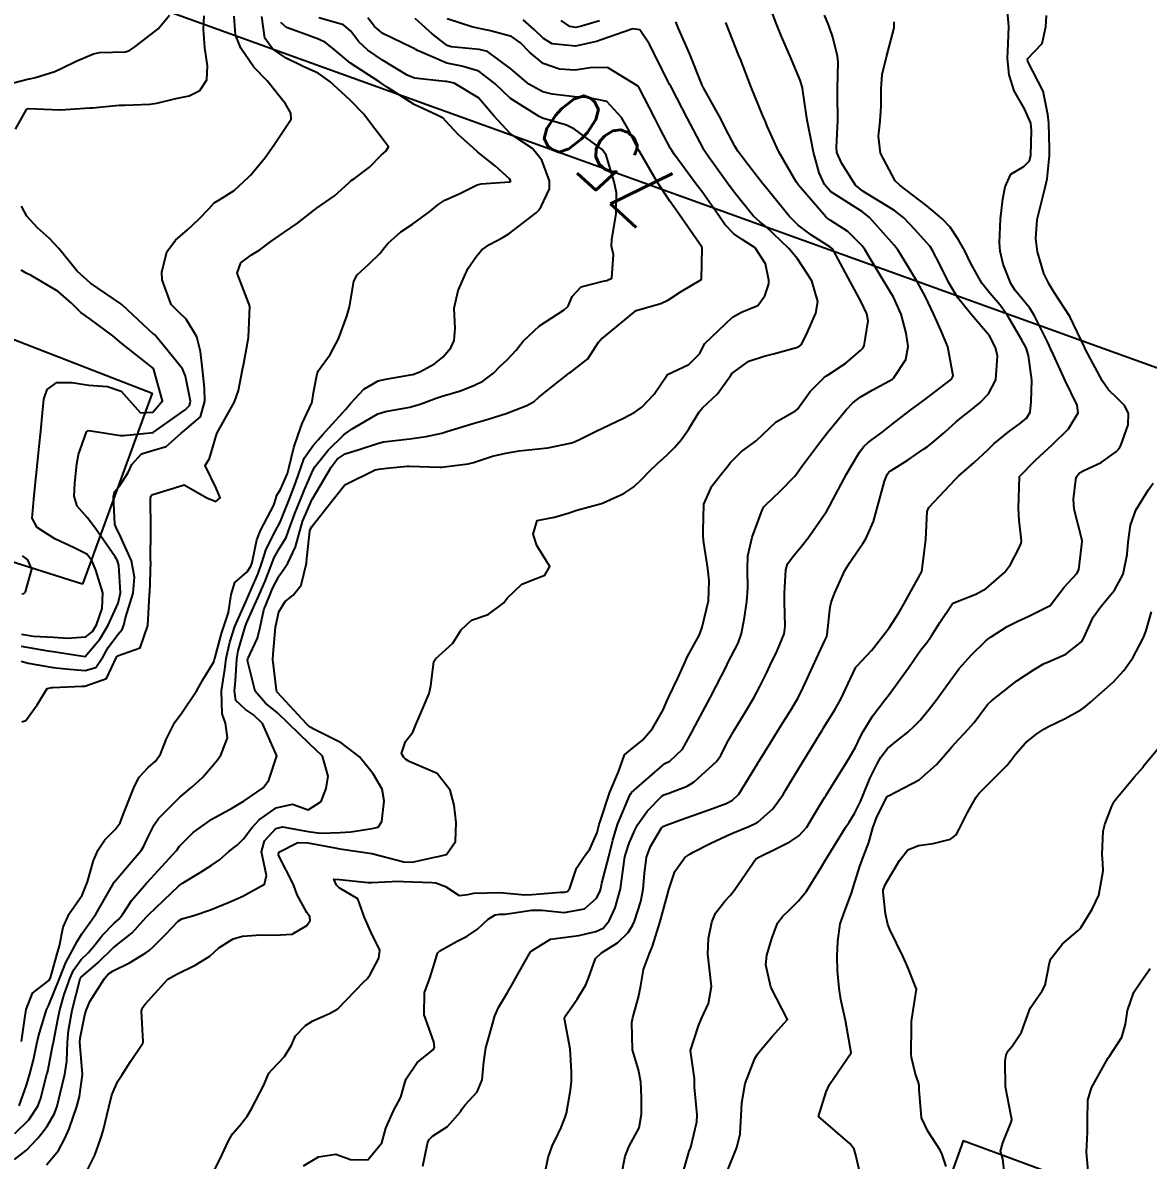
# Model space of a CAD drawing. Header units: metres. Extents: x 318500 to 325275, y 7408834 to 7428799.
# Drawn here: x 323902.9 to 323973, y 7420097.4 to 7420168.2 of the extents above; entities that cross this region are included whole.
import ezdxf
from ezdxf.enums import TextEntityAlignment as Align

# ---------------------------------------------------------------- set-up
doc = ezdxf.new("R2010")
doc.units = ezdxf.units.M
doc.header["$MEASUREMENT"] = 0
for name, color, linetype in [('Cemitério', 206, 'Continuous'), ('Cotas', 45, 'Continuous'), ('Curvas de Nivel 1m', 11, 'Continuous'), ('Curvas de Nivel 5m', 15, 'Continuous'), ('Edificações', 30, 'Continuous'), ('Vias Primárias', 230, 'Continuous')]:
    doc.layers.add(name, color=color, linetype=linetype)
doc.styles.add('Style-STANDARD', font='STANDARD.shx')

msp = doc.modelspace()

# ---------------------------------------------------------------- linework, layer by layer
at = {"layer": 'Cemitério'}
msp.add_lwpolyline([(323974.526, 7420146.416), (323992.042, 7420200.075), (323901.075, 7420230.882), (323879.8, 7420180.568), (323974.526, 7420146.416)], dxfattribs=at)
at = {"layer": 'Curvas de Nivel 1m', "flags": 128}
for points, elevation in [([(323943.892, 7420096.267), (323944.407, 7420097.999), (323944.474, 7420098.195), (323944.495, 7420098.259), (323944.868, 7420099.821), (323944.897, 7420100.255), (323944.738, 7420101.994), (323944.73, 7420102.266), (323944.735, 7420102.528), (323944.49, 7420104.27), (323944.974, 7420105.802), (323945.172, 7420106.26), (323945.597, 7420107.192), (323945.784, 7420108.251), (323945.671, 7420109.364), (323945.553, 7420110.255), (323945.609, 7420111.23), (323945.8, 7420112.252), (323946.042, 7420112.815), (323946.62, 7420113.557), (323946.945, 7420113.916), (323947.198, 7420114.231), (323948.388, 7420115.955), (323948.578, 7420116.211), (323948.621, 7420116.24), (323948.651, 7420116.254), (323949.962, 7420116.895), (323950.666, 7420117.251), (323951.229, 7420117.625), (323951.717, 7420118.174), (323952.085, 7420118.773), (323952.705, 7420119.813), (323952.836, 7420120.03), (323952.919, 7420120.157), (323953.264, 7420120.701), (323954.158, 7420122.139), (323954.375, 7420122.496), (323954.745, 7420123.154), (323955.068, 7420123.814), (323955.231, 7420124.125), (323955.812, 7420125.082), (323956.603, 7420126.112), (323956.689, 7420126.213), (323956.792, 7420126.345), (323958.054, 7420128.091), (323958.357, 7420128.547), (323958.827, 7420129.2), (323959.221, 7420129.687), (323959.49, 7420130.07), (323960.01, 7420130.905), (323960.762, 7420132.052), (323960.871, 7420132.139), (323962.249, 7420132.663), (323962.88, 7420133.016), (323964.022, 7420134.013), (323964.395, 7420134.511), (323964.913, 7420135.511), (323965.071, 7420135.844), (323965.092, 7420135.997), (323964.939, 7420137.28), (323964.901, 7420138.001), (323964.97, 7420140), (323965.948, 7420141.023), (323967, 7420141.97), (323968.021, 7420142.954), (323968.618, 7420143.954), (323968.549, 7420144.441), (323967.797, 7420145.963), (323967.074, 7420147.567), (323966.899, 7420147.973), (323966.724, 7420148.337), (323965.887, 7420149.988), (323965.596, 7420150.474), (323965.12, 7420151.048), (323964.696, 7420151.576), (323964.426, 7420152.011), (323963.95, 7420153.216), (323963.752, 7420154.021), (323963.711, 7420154.567), (323963.779, 7420156.021), (323963.931, 7420157.287), (323964.063, 7420158.017), (323964.417, 7420158.817), (323965.229, 7420159.286), (323965.586, 7420159.645), (323965.661, 7420159.996), (323965.715, 7420161.536), (323965.659, 7420161.996), (323965.273, 7420162.873), (323964.623, 7420164.01), (323964.326, 7420164.994), (323964.216, 7420166.017), (323964.258, 7420166.945), (323964.293, 7420168.016), (323964.194, 7420169.181)], 758), ([(323901.772, 7420164.355), (323903.289, 7420164.745), (323903.358, 7420164.76), (323903.699, 7420164.824), (323904.902, 7420165.2), (323905.299, 7420165.383), (323906.236, 7420165.856), (323907.313, 7420166.315), (323907.693, 7420166.388), (323909.315, 7420166.437), (323909.549, 7420166.515), (323909.88, 7420166.742), (323911.331, 7420167.866), (323912.053, 7420168.709)], 743), ([(323902.414, 7420099.104), (323903.295, 7420099.944), (323903.855, 7420100.806), (323904.014, 7420101.235), (323904.42, 7420102.8), (323904.427, 7420102.834), (323904.463, 7420102.988), (323904.771, 7420104.51), (323904.828, 7420104.795), (323905.096, 7420106.206), (323905.219, 7420106.79), (323905.494, 7420107.75), (323905.86, 7420108.78), (323906.064, 7420109.26), (323906.557, 7420109.934), (323906.98, 7420110.348), (323907.346, 7420110.758), (323907.878, 7420111.453), (323908.591, 7420112.167), (323908.896, 7420112.437), (323909.128, 7420112.735), (323909.706, 7420113.632), (323910.62, 7420114.679), (323910.659, 7420114.719), (323911.594, 7420115.748), (323912.452, 7420116.693), (323912.538, 7420116.806), (323912.654, 7420116.972), (323913.516, 7420117.829), (323914.68, 7420118.66), (323915.961, 7420119.373), (323916.692, 7420119.8), (323917.877, 7420120.622), (323918.235, 7420121.089), (323918.73, 7420122.61), (323917.826, 7420124.624), (323917.286, 7420125.153), (323916.768, 7420125.488), (323916.175, 7420126.047), (323916.097, 7420126.65), (323916.16, 7420127.278), (323916.233, 7420128.649), (323916.317, 7420129.148), (323916.756, 7420130.641), (323916.842, 7420130.864), (323917.638, 7420132.628), (323918.009, 7420133.487), (323918.435, 7420134.617), (323918.562, 7420134.948), (323918.904, 7420135.532), (323919.315, 7420136.205), (323919.463, 7420136.605), (323919.843, 7420137.688), (323920.216, 7420138.597), (323920.426, 7420139.117), (323920.967, 7420140.368), (323921.092, 7420140.588), (323921.925, 7420141.637), (323922.875, 7420142.562), (323923.001, 7420142.664), (323923.419, 7420142.969), (323925.014, 7420143.893), (323925.49, 7420144.051), (323927.018, 7420144.314), (323927.643, 7420144.501), (323928.637, 7420144.874), (323929.028, 7420144.993), (323930.16, 7420145.336), (323931.038, 7420145.674), (323931.562, 7420145.925), (323932.215, 7420146.438), (323932.622, 7420146.869), (323933.062, 7420147.261), (323933.632, 7420147.862), (323934.073, 7420148.415), (323935.09, 7420149.377), (323936.621, 7420150.377), (323936.874, 7420150.603), (323937.112, 7420151.198), (323937.68, 7420151.806), (323939.127, 7420152.169), (323939.278, 7420152.197), (323939.579, 7420152.343), (323939.686, 7420153.808), (323939.571, 7420154.344), (323939.578, 7420154.758), (323939.85, 7420156.34), (323939.883, 7420157.656), (323939.734, 7420158.342), (323939.235, 7420160.006), (323938.99, 7420160.352), (323937.253, 7420161.627), (323936.752, 7420161.875), (323935.259, 7420162.304), (323935.192, 7420162.334), (323935.061, 7420162.403), (323933.276, 7420163.518), (323932.312, 7420164.44), (323931.302, 7420165.229), (323930.243, 7420165.529), (323929.309, 7420165.734), (323927.483, 7420166.508), (323927.381, 7420166.569), (323927.321, 7420166.611), (323927.135, 7420166.699), (323925.33, 7420167.578), (323924.8, 7420168.003), (323924.4, 7420168.544)], 749), ([(323902.465, 7420161.62), (323903.138, 7420162.831), (323903.207, 7420162.884), (323903.261, 7420162.896), (323905.241, 7420162.82), (323905.26, 7420162.822), (323907.095, 7420162.94), (323907.263, 7420162.951), (323908.911, 7420163.108), (323909.266, 7420163.12), (323910.825, 7420163.168), (323911.268, 7420163.239), (323912.451, 7420163.524), (323913.275, 7420163.684), (323913.941, 7420164.023), (323914.376, 7420164.679), (323914.42, 7420165.563), (323914.256, 7420166.681), (323914.165, 7420167.848), (323914.204, 7420168.681)], 744), ([(323902.698, 7420100.817), (323903.152, 7420102.114), (323903.356, 7420102.811), (323903.587, 7420103.695), (323903.818, 7420104.807), (323903.944, 7420105.36), (323904.391, 7420106.801), (323904.437, 7420106.885), (323904.522, 7420107.047), (323905.211, 7420108.79), (323905.598, 7420109.741), (323906.154, 7420110.776), (323906.301, 7420111.047), (323906.581, 7420111.534), (323907.107, 7420112.247), (323907.47, 7420112.757), (323908.584, 7420114.705), (323908.603, 7420114.74), (323908.62, 7420114.769), (323909.526, 7420115.842), (323910.283, 7420116.724), (323910.429, 7420116.947), (323910.661, 7420117.451), (323911.083, 7420118.305), (323911.365, 7420118.71), (323912.693, 7420120.04), (323913.467, 7420120.678), (323914.11, 7420121.268), (323914.72, 7420121.985), (323915.028, 7420122.354), (323915.233, 7420122.655), (323915.658, 7420123.739), (323915.53, 7420124.652), (323915.33, 7420125.219), (323915.282, 7420126.662), (323915.482, 7420127.977), (323915.584, 7420128.658), (323915.798, 7420129.683), (323916.123, 7420130.651), (323916.857, 7420132.348), (323916.991, 7420132.638), (323917.56, 7420133.949), (323917.791, 7420134.626), (323918.057, 7420135.468), (323918.639, 7420136.614), (323918.926, 7420137.162), (323919.355, 7420138.186), (323919.518, 7420138.604), (323919.909, 7420139.647), (323920.233, 7420140.597), (323920.439, 7420141.134), (323920.99, 7420141.936), (323921.297, 7420142.284), (323921.564, 7420142.582), (323923.016, 7420144.192), (323923.329, 7420144.555), (323924.143, 7420145.434), (323925.041, 7420145.941), (323925.515, 7420146.053), (323927.047, 7420146.319), (323927.201, 7420146.355), (323927.621, 7420146.501), (323928.541, 7420147.005), (323929.064, 7420147.427), (323929.551, 7420147.995), (323929.769, 7420148.47), (323929.823, 7420149.204), (323929.765, 7420150.47), (323930.018, 7420151.565), (323930.401, 7420152.461), (323930.634, 7420152.961), (323931.149, 7420153.721), (323931.498, 7420154.104), (323931.957, 7420154.442), (323932.751, 7420154.848), (323933.167, 7420155.108), (323934.882, 7420156.404), (323935.028, 7420156.557), (323935.186, 7420156.802), (323935.702, 7420157.893), (323935.712, 7420158.392), (323935.229, 7420159.692), (323934.646, 7420160.409), (323933.795, 7420160.971), (323933.249, 7420161.356), (323932.229, 7420162.44), (323931.277, 7420163.572), (323929.774, 7420164.473), (323929.291, 7420164.575), (323929.185, 7420164.588), (323927.294, 7420164.793), (323926.842, 7420164.969), (323925.311, 7420165.921), (323924.397, 7420166.544), (323923.831, 7420167.058), (323923.332, 7420167.724), (323922.87, 7420168.101), (323921.34, 7420168.55)], 748), ([(323902.828, 7420104.817), (323903.038, 7420106.289), (323903.12, 7420106.814), (323903.511, 7420107.83), (323904.538, 7420108.615), (323904.639, 7420108.799), (323905.062, 7420110.293), (323905.193, 7420110.791), (323905.423, 7420111.952), (323905.807, 7420112.782), (323906.612, 7420113.938), (323906.944, 7420114.765), (323907.308, 7420116.092), (323907.596, 7420116.756), (323908.02, 7420117.389), (323908.669, 7420118.016), (323908.97, 7420118.443), (323909.088, 7420118.736), (323909.528, 7420119.895), (323909.865, 7420120.728), (323910.151, 7420121.283), (323910.717, 7420121.877), (323911.167, 7420122.27), (323911.488, 7420122.709), (323911.829, 7420123.618), (323912.369, 7420124.696), (323912.765, 7420125.215), (323913.74, 7420126.68), (323914.127, 7420127.34), (323914.807, 7420128.455), (323914.858, 7420128.62), (323914.869, 7420128.669), (323915.276, 7420130.221), (323915.425, 7420130.661), (323915.722, 7420131.53), (323915.89, 7420132.655), (323916.124, 7420133.398), (323916.881, 7420134.053), (323917.116, 7420134.407), (323917.186, 7420134.636), (323917.485, 7420136.058), (323917.711, 7420136.628), (323918.535, 7420138.215), (323918.663, 7420138.614), (323918.731, 7420138.825), (323918.949, 7420139.177), (323919.383, 7420140.187), (323919.491, 7420140.605), (323919.788, 7420141.802), (323920.065, 7420142.599), (323920.304, 7420143.3), (323920.903, 7420144.591), (323920.938, 7420144.674), (323921.031, 7420145.333), (323921.244, 7420146.39), (323921.332, 7420146.586), (323922.054, 7420147.587), (323922.566, 7420148.568), (323923.094, 7420149.978), (323923.254, 7420150.558), (323923.516, 7420152.162), (323923.72, 7420152.551), (323924.459, 7420153.221), (323925.15, 7420153.876), (323925.435, 7420154.248), (323925.65, 7420154.525), (323926.454, 7420155.23), (323927.172, 7420155.711), (323928.256, 7420156.494), (323928.759, 7420156.913), (323929.191, 7420157.187), (323930.074, 7420157.59), (323931.205, 7420158.144), (323931.445, 7420158.209), (323933.209, 7420158.34), (323933.27, 7420158.368), (323933.279, 7420158.429), (323933.212, 7420158.533), (323932.345, 7420159.317), (323931.236, 7420160.184), (323930.941, 7420160.454), (323930.044, 7420161.264), (323929.256, 7420162.109), (323929.074, 7420162.298), (323928.702, 7420162.488), (323927.27, 7420163.15), (323925.588, 7420164.225), (323925.289, 7420164.439), (323925.146, 7420164.532), (323923.308, 7420165.733), (323922.292, 7420166.575), (323921.756, 7420167.015), (323921.326, 7420167.229), (323920.365, 7420167.564), (323919.333, 7420167.936), (323918.981, 7420168.26)], 747), ([(323902.856, 7420124.721), (323903.098, 7420124.817), (323903.801, 7420125.778), (323904.422, 7420126.804), (323904.726, 7420126.855), (323904.781, 7420126.855), (323906.613, 7420126.942), (323906.783, 7420126.947), (323908.12, 7420127.42), (323908.743, 7420128.741), (323908.761, 7420128.791), (323908.811, 7420128.833), (323910.217, 7420129.328), (323910.692, 7420130.721), (323910.799, 7420132.66), (323910.808, 7420132.721), (323910.816, 7420132.765), (323910.875, 7420134.72), (323910.874, 7420134.737), (323910.884, 7420136.721), (323910.871, 7420138.653), (323910.88, 7420138.721), (323910.892, 7420138.769), (323910.942, 7420138.863), (323912.364, 7420139.283), (323912.952, 7420139.482), (323914.361, 7420138.676), (323914.938, 7420138.447), (323915.192, 7420138.666), (323914.949, 7420139.274), (323914.261, 7420140.677), (323914.532, 7420141.119), (323915, 7420142.67), (323916.097, 7420144.654), (323916.334, 7420145.347), (323916.592, 7420146.647), (323916.676, 7420147.025), (323916.964, 7420148.642), (323917.043, 7420150.584), (323917.034, 7420150.641), (323916.977, 7420150.766), (323916.267, 7420152.653), (323916.487, 7420153.302), (323917.147, 7420153.784), (323917.673, 7420154.111), (323918.361, 7420154.622), (323919.166, 7420155.186), (323920.016, 7420155.757), (323921.075, 7420156.591), (323921.131, 7420156.641), (323921.181, 7420156.677), (323922.31, 7420157.457), (323923.206, 7420158.283), (323923.351, 7420158.415), (323923.553, 7420158.555), (323924.501, 7420159.261), (323925.232, 7420159.994), (323925.511, 7420160.252), (323925.674, 7420160.526), (323925.246, 7420161.095), (323924.618, 7420161.904), (323924.147, 7420162.547), (323923.273, 7420163.433), (323922.029, 7420164.579), (323921.298, 7420165.096), (323920.414, 7420165.488), (323919.311, 7420166.035), (323918.455, 7420166.623), (323917.977, 7420167.281), (323917.804, 7420168.633)], 746), ([(323904.385, 7420097.156), (323905.142, 7420098.046), (323905.538, 7420098.783), (323905.804, 7420099.394), (323906.286, 7420100.772), (323906.446, 7420101.394), (323906.627, 7420102.767), (323906.487, 7420104.544), (323906.468, 7420104.77), (323906.466, 7420104.794), (323906.494, 7420105.024), (323906.786, 7420106.496), (323906.85, 7420106.765), (323907.089, 7420107.325), (323907.996, 7420108.748), (323908.255, 7420109.034), (323908.547, 7420109.235), (323909.562, 7420109.722), (323910.564, 7420110.338), (323910.784, 7420110.5), (323911.031, 7420110.713), (323911.803, 7420111.48), (323912.594, 7420112.314), (323912.82, 7420112.463), (323913.567, 7420112.676), (323914.604, 7420113.031), (323915.76, 7420113.497), (323916.612, 7420113.867), (323917.967, 7420114.62), (323918.087, 7420115.159), (323917.769, 7420116.623), (323917.955, 7420117.326), (323918.672, 7420118.095), (323919.084, 7420118.193), (323920.67, 7420117.901), (323921.439, 7420117.802), (323922.669, 7420117.829), (323923.334, 7420117.886), (323924.673, 7420118.087), (323925.032, 7420118.169), (323925.271, 7420118.524), (323925.412, 7420119.804), (323925.281, 7420120.524), (323924.715, 7420121.498), (323923.867, 7420122.543), (323922.743, 7420123.419), (323921.118, 7420124.221), (323920.757, 7420124.423), (323920.575, 7420124.592), (323918.779, 7420126.555), (323918.75, 7420126.581), (323918.726, 7420126.611), (323918.702, 7420126.69), (323918.489, 7420128.615), (323918.497, 7420128.932), (323918.654, 7420130.613), (323918.85, 7420131.576), (323919.238, 7420132.225), (323919.743, 7420132.601), (323920.239, 7420133.226), (323920.57, 7420134.593), (323920.605, 7420134.882), (323920.775, 7420136.591), (323920.806, 7420136.707), (323920.923, 7420136.913), (323922.232, 7420138.571), (323922.954, 7420139.481), (323924.841, 7420140.405), (323924.969, 7420140.432), (323925.049, 7420140.449), (323925.57, 7420140.524), (323926.848, 7420140.636), (323926.972, 7420140.637), (323928.877, 7420140.576), (323928.972, 7420140.581), (323930.649, 7420140.78), (323930.976, 7420140.861), (323932.157, 7420141.264), (323932.985, 7420141.447), (323933.821, 7420141.584), (323934.99, 7420141.723), (323935.594, 7420141.788), (323936.996, 7420142.079), (323937.221, 7420142.143), (323937.701, 7420142.363), (323938.56, 7420142.799), (323939.007, 7420143.014), (323940.305, 7420143.622), (323941.017, 7420143.999), (323941.457, 7420144.313), (323942.219, 7420145.115), (323943.009, 7420146.291), (323943.022, 7420146.319), (323943.051, 7420146.341), (323944.366, 7420146.971), (323945.071, 7420147.652), (323945.263, 7420148.082), (323945.376, 7420148.266), (323947.097, 7420149.92), (323947.654, 7420150.232), (323948.681, 7420150.642), (323949.115, 7420151.242), (323949.35, 7420151.984), (323949.359, 7420152.208), (323949.145, 7420153.237), (323948.504, 7420154.22), (323947.688, 7420154.755), (323947.169, 7420155.11), (323946.608, 7420155.683), (323946.215, 7420156.254), (323945.202, 7420157.711), (323944.774, 7420158.274), (323943.473, 7420160.052), (323943.311, 7420160.289), (323943.241, 7420160.405), (323942.601, 7420161.647), (323942.262, 7420162.305), (323941.288, 7420164.197), (323941.185, 7420164.322), (323939.307, 7420165.463), (323938.232, 7420165.435), (323937.304, 7420165.29), (323936.328, 7420165.361), (323935.309, 7420165.696), (323934.455, 7420166.413), (323933.906, 7420167.001), (323933.33, 7420167.381), (323932.034, 7420167.742), (323931.334, 7420167.879), (323930.861, 7420167.983), (323929.34, 7420168.48)], 751), ([(323906.898, 7420096.762), (323907.398, 7420097.752), (323907.747, 7420098.75), (323907.908, 7420099.257), (323908.272, 7420100.743), (323908.448, 7420101.504), (323908.828, 7420102.365), (323909.07, 7420102.734), (323909.617, 7420103.584), (323910.383, 7420104.721), (323910.403, 7420104.81), (323910.295, 7420106.722), (323910.35, 7420106.893), (323910.524, 7420107.147), (323911.951, 7420108.699), (323912.313, 7420108.924), (323912.545, 7420109.045), (323913.646, 7420109.581), (323914.562, 7420110.141), (323914.827, 7420110.396), (323915.109, 7420110.655), (323916.015, 7420111.209), (323916.581, 7420111.382), (323917.729, 7420111.476), (323918.582, 7420111.44), (323919.676, 7420111.501), (323920.592, 7420112.046), (323920.809, 7420112.366), (323920.773, 7420112.578), (323920.603, 7420112.858), (323919.989, 7420113.965), (323919.767, 7420114.593), (323918.837, 7420116.418), (323918.85, 7420116.607), (323920.029, 7420117.22), (323920.659, 7420117.199), (323922.342, 7420116.876), (323922.654, 7420116.829), (323924.65, 7420116.53), (323926.642, 7420116.005), (323927.156, 7420115.989), (323928.648, 7420116.32), (323928.78, 7420116.346), (323929.295, 7420116.47), (323929.843, 7420117.282), (323929.894, 7420118.462), (323929.764, 7420119.537), (323929.524, 7420120.468), (323928.716, 7420121.517), (323926.972, 7420122.26), (323926.729, 7420122.411), (323926.631, 7420122.511), (323926.493, 7420122.753), (323926.745, 7420123.492), (323927.185, 7420124.072), (323927.362, 7420124.501), (323927.791, 7420125.515), (323928.217, 7420126.488), (323928.318, 7420126.956), (323928.51, 7420128.485), (323928.623, 7420128.673), (323928.815, 7420128.828), (323929.675, 7420129.62), (323930.2, 7420130.46), (323930.846, 7420131.052), (323931.889, 7420131.4), (323932.857, 7420132.134), (323933.063, 7420132.427), (323933.986, 7420133.301), (323934.879, 7420133.649), (323935.416, 7420133.858), (323935.724, 7420134.387), (323934.909, 7420135.692), (323934.677, 7420136.404), (323934.929, 7420137.252), (323936.019, 7420137.472), (323936.934, 7420137.725), (323937.404, 7420137.897), (323938.94, 7420138.31), (323939.05, 7420138.348), (323940.336, 7420138.942), (323940.955, 7420139.345), (323941.456, 7420139.82), (323941.909, 7420140.306), (323942.448, 7420140.828), (323942.985, 7420141.298), (323943.482, 7420141.796), (323943.892, 7420142.281), (323944.363, 7420142.92), (323945.017, 7420144.018), (323945.234, 7420144.267), (323946.151, 7420145.135), (323946.951, 7420146.241), (323946.984, 7420146.308), (323947.053, 7420146.415), (323948.117, 7420147.172), (323949.069, 7420147.494), (323949.641, 7420147.635), (323951.078, 7420148.027), (323951.195, 7420148.071), (323951.376, 7420148.186), (323951.69, 7420148.785), (323952.282, 7420150.172), (323952.4, 7420150.881), (323952.035, 7420152.176), (323951.15, 7420153.545), (323950.608, 7420154.196), (323949.174, 7420155.566), (323948.805, 7420155.844), (323948.391, 7420156.222), (323947.202, 7420157.691), (323946.786, 7420158.246), (323945.621, 7420159.877), (323945.35, 7420160.268), (323945.307, 7420160.335), (323945.242, 7420160.466), (323944.297, 7420162.28), (323943.289, 7420164.215), (323943.248, 7420164.291), (323943.202, 7420164.38), (323942.224, 7420166.306), (323941.92, 7420166.905), (323941.335, 7420167.806), (323940.88, 7420167.872), (323939.33, 7420167.33), (323938.619, 7420167.065), (323937.324, 7420166.789), (323935.862, 7420166.928), (323935.329, 7420167.253), (323934.753, 7420167.828), (323934.054, 7420168.419)], 752), ([(323914.764, 7420096.656), (323915.307, 7420097.741), (323915.725, 7420098.647), (323915.976, 7420099.085), (323916.424, 7420099.597), (323916.883, 7420100.184), (323917.153, 7420100.629), (323917.905, 7420102.069), (323918.12, 7420102.615), (323918.232, 7420102.845), (323918.467, 7420103.109), (323919.196, 7420103.883), (323919.64, 7420104.593), (323919.899, 7420105.189), (323920.509, 7420105.824), (323920.968, 7420106.12), (323922.01, 7420106.565), (323922.523, 7420106.865), (323924.142, 7420108.536), (323924.346, 7420108.73), (323924.547, 7420109.001), (323925.07, 7420110.015), (323925.132, 7420110.522), (323924.587, 7420111.65), (323924.195, 7420112.536), (323923.776, 7420113.707), (323922.618, 7420114.389), (323922.436, 7420114.562), (323922.268, 7420114.921), (323922.625, 7420114.901), (323924.424, 7420114.731), (323924.623, 7420114.733), (323926.331, 7420114.798), (323926.624, 7420114.788), (323928.373, 7420114.734), (323928.623, 7420114.712), (323929.238, 7420114.471), (323930.072, 7420113.915), (323930.615, 7420113.972), (323931, 7420114.063), (323932.617, 7420114.11), (323934.174, 7420113.965), (323934.616, 7420113.974), (323936.377, 7420114.124), (323936.626, 7420114.127), (323936.822, 7420114.173), (323936.966, 7420114.367), (323937.386, 7420115.619), (323937.873, 7420116.358), (323938.206, 7420116.806), (323938.672, 7420117.845), (323938.769, 7420118.259), (323938.794, 7420118.348), (323938.852, 7420118.517), (323939.462, 7420120.339), (323940.007, 7420121.619), (323940.24, 7420122.327), (323940.379, 7420122.681), (323940.74, 7420122.98), (323941.483, 7420123.575), (323942.112, 7420124.3), (323942.772, 7420125.462), (323943.021, 7420126.045), (323943.13, 7420126.287), (323943.672, 7420127.406), (323944.068, 7420128.277), (323944.299, 7420128.794), (323944.832, 7420129.762), (323945.013, 7420130.092), (323945.086, 7420130.266), (323945.206, 7420130.627), (323945.594, 7420132.259), (323945.632, 7420133.505), (323945.555, 7420134.26), (323945.307, 7420135.871), (323945.269, 7420136.265), (323945.26, 7420136.601), (323945.31, 7420138.264), (323945.812, 7420139.402), (323946.468, 7420140.248), (323946.695, 7420140.523), (323946.979, 7420140.868), (323947.662, 7420141.558), (323948.559, 7420142.217), (323949.004, 7420142.625), (323949.816, 7420143.398), (323951.019, 7420144.081), (323951.134, 7420144.188), (323951.929, 7420145.284), (323952.804, 7420146.164), (323952.953, 7420146.26), (323953.052, 7420146.319), (323954.158, 7420147.049), (323955.076, 7420147.853), (323955.214, 7420147.993), (323955.286, 7420148.128), (323955.536, 7420149.686), (323955.463, 7420150.126), (323955.111, 7420150.86), (323954.416, 7420152.141), (323953.518, 7420153.791), (323953.312, 7420154.158), (323953.241, 7420154.239), (323953.161, 7420154.297), (323952.005, 7420155.014), (323951.175, 7420155.645), (323950.613, 7420156.196), (323949.206, 7420157.935), (323948.989, 7420158.213), (323948.06, 7420159.395), (323947.43, 7420160.237), (323947.354, 7420160.351), (323947.243, 7420160.558), (323946.667, 7420161.662), (323946.358, 7420162.254), (323945.289, 7420164.198), (323945.25, 7420164.27), (323945.213, 7420164.349), (323944.437, 7420166.279), (323943.729, 7420167.893), (323943.557, 7420168.288)], 753), ([(323920.388, 7420097.097), (323921.327, 7420097.64), (323922.399, 7420097.803), (323923.324, 7420097.476), (323924.399, 7420097.458), (323925.274, 7420098.517), (323925.514, 7420099.424), (323925.997, 7420100.507), (323926.449, 7420101.365), (323926.701, 7420102.254), (323926.784, 7420102.497), (323927.458, 7420103.512), (323928.488, 7420104.321), (323928.544, 7420104.479), (323928.495, 7420104.799), (323927.901, 7420106.486), (323927.93, 7420107.882), (323928.144, 7420108.484), (323928.26, 7420108.768), (323928.559, 7420109.768), (323928.73, 7420110.315), (323928.874, 7420110.475), (323929.963, 7420111.075), (323930.584, 7420111.383), (323931.222, 7420111.809), (323931.883, 7420112.437), (323932.327, 7420112.708), (323932.603, 7420112.743), (323932.935, 7420112.756), (323934.606, 7420112.993), (323935.224, 7420113.006), (323936.607, 7420112.852), (323937.88, 7420113.088), (323938.621, 7420113.758), (323938.829, 7420114.144), (323938.891, 7420114.346), (323938.964, 7420114.676), (323939.388, 7420116.339), (323939.64, 7420117.361), (323939.944, 7420118.331), (323940.708, 7420120.166), (323940.763, 7420120.265), (323940.813, 7420120.318), (323942.727, 7420122.015), (323942.891, 7420122.126), (323943.189, 7420122.285), (323943.988, 7420123.03), (323944.665, 7420124.271), (323944.695, 7420124.336), (323944.762, 7420124.474), (323945.721, 7420126.256), (323946.088, 7420126.953), (323946.733, 7420128.241), (323946.757, 7420128.294), (323946.812, 7420128.397), (323947.437, 7420129.625), (323947.66, 7420130.228), (323947.84, 7420131.215), (323947.986, 7420132.223), (323948.05, 7420133.045), (323948.037, 7420134.223), (323948.059, 7420135.066), (323948.312, 7420136.219), (323948.937, 7420137.892), (323949.049, 7420138.098), (323949.144, 7420138.208), (323950.07, 7420139.082), (323950.967, 7420140.017), (323951.105, 7420140.188), (323951.394, 7420140.601), (323952.566, 7420142.167), (323953.006, 7420142.727), (323954.165, 7420144.143), (323954.578, 7420144.586), (323955.032, 7420144.925), (323955.797, 7420145.364), (323957.049, 7420146.06), (323957.111, 7420146.109), (323957.888, 7420147.278), (323958.038, 7420148.096), (323957.902, 7420148.912), (323957.598, 7420150.103), (323957.116, 7420151.157), (323956.526, 7420152.116), (323955.611, 7420153.668), (323955.326, 7420154.128), (323955.162, 7420154.347), (323954.267, 7420155.24), (323953.178, 7420155.961), (323953.055, 7420156.039), (323952.91, 7420156.164), (323951.209, 7420158.139), (323951.167, 7420158.19), (323951.066, 7420158.338), (323949.979, 7420160.203), (323949.256, 7420161.799), (323949.14, 7420162.093), (323949.085, 7420162.213), (323948.938, 7420162.541), (323948.265, 7420164.225), (323947.583, 7420165.969), (323947.475, 7420166.238), (323947.433, 7420166.35), (323947.324, 7420166.623), (323946.867, 7420167.779), (323946.687, 7420168.25)], 754), ([(323935.364, 7420096.385), (323935.627, 7420097.607), (323935.895, 7420098.378), (323936.074, 7420098.716), (323936.427, 7420099.48), (323936.683, 7420100.12), (323936.757, 7420100.365), (323937.017, 7420101.806), (323937.066, 7420102.361), (323937.063, 7420102.948), (323936.988, 7420104.363), (323936.641, 7420106.245), (323936.665, 7420106.368), (323937.435, 7420107.458), (323937.958, 7420108.356), (323938.137, 7420108.772), (323938.567, 7420110.003), (323938.942, 7420110.344), (323939.937, 7420110.972), (323940.59, 7420111.621), (323940.864, 7420112.048), (323940.993, 7420112.314), (323941.388, 7420113.539), (323941.533, 7420114.306), (323941.62, 7420115.286), (323941.751, 7420116.303), (323941.992, 7420116.968), (323942.677, 7420118.117), (323942.764, 7420118.204), (323942.963, 7420118.287), (323944.211, 7420118.751), (323944.69, 7420118.924), (323945.676, 7420119.275), (323946.701, 7420119.644), (323947.099, 7420119.84), (323947.495, 7420120.228), (323948.665, 7420122.146), (323948.702, 7420122.21), (323948.712, 7420122.228), (323948.731, 7420122.259), (323949.484, 7420123.468), (323949.935, 7420124.198), (323950.255, 7420124.708), (323950.781, 7420125.559), (323951.025, 7420125.948), (323951.154, 7420126.185), (323951.485, 7420126.868), (323952.091, 7420128.171), (323952.319, 7420128.666), (323952.835, 7420129.796), (323952.958, 7420130.039), (323952.997, 7420130.158), (323953.168, 7420131.853), (323953.238, 7420132.154), (323953.447, 7420132.723), (323954.081, 7420134.142), (323954.391, 7420134.644), (323954.909, 7420135.403), (323955.209, 7420135.834), (323955.391, 7420136.125), (323955.868, 7420137.189), (323956.114, 7420138.118), (323956.567, 7420139.715), (323956.731, 7420140.112), (323956.828, 7420140.256), (323956.974, 7420140.368), (323958.04, 7420141.038), (323958.994, 7420141.691), (323959.221, 7420141.852), (323959.501, 7420142.072), (323960.309, 7420142.762), (323961.02, 7420143.392), (323961.376, 7420143.695), (323961.818, 7420144.042), (323962.496, 7420144.575), (323963.041, 7420145.146), (323963.491, 7420146.023), (323963.594, 7420147.5), (323963.462, 7420148.024), (323963.091, 7420148.743), (323962.003, 7420150.041), (323961.116, 7420151.119), (323960.564, 7420152.058), (323959.976, 7420153.239), (323959.548, 7420154.074), (323959.395, 7420154.309), (323959.165, 7420154.568), (323958.446, 7420155.364), (323957.765, 7420156.101), (323957.187, 7420156.559), (323956.113, 7420157.204), (323955.204, 7420157.753), (323954.761, 7420158.137), (323953.891, 7420159.489), (323953.599, 7420160.155), (323953.561, 7420160.473), (323953.658, 7420162.154), (323953.638, 7420163.801), (323953.635, 7420164.155), (323953.675, 7420165.795), (323953.639, 7420166.157), (323953.332, 7420167.345), (323953.124, 7420167.949), (323953.04, 7420168.165), (323952.813, 7420168.703)], 756), ([(323938.813, 7420168.355), (323937.685, 7420168.018), (323937.336, 7420167.951), (323936.974, 7420168.013), (323936.434, 7420168.384)], 753), ([(323940.193, 7420096.521), (323940.404, 7420097.693), (323940.656, 7420098.316), (323941.281, 7420099.454), (323941.429, 7420100.305), (323941.42, 7420101.341), (323941.39, 7420102.306), (323941.235, 7420103.066), (323940.871, 7420104.314), (323940.83, 7420106), (323940.895, 7420106.314), (323941.253, 7420107.595), (323941.397, 7420108.307), (323941.562, 7420109.307), (323941.918, 7420110.3), (323942.119, 7420110.755), (323942.6, 7420112.29), (323943.021, 7420113.889), (323943.126, 7420114.285), (323943.511, 7420115.412), (323944.119, 7420116.275), (323944.434, 7420116.491), (323944.655, 7420116.604), (323945.751, 7420117.166), (323946.671, 7420117.609), (323947.103, 7420117.804), (323948.117, 7420118.218), (323948.504, 7420118.392), (323948.684, 7420118.502), (323949.598, 7420119.299), (323950.243, 7420120.195), (323950.411, 7420120.495), (323950.718, 7420121.008), (323951.434, 7420122.179), (323951.928, 7420122.986), (323952.65, 7420124.162), (323952.693, 7420124.229), (323952.763, 7420124.345), (323953.465, 7420125.465), (323953.841, 7420126.144), (323954.759, 7420128.08), (323954.782, 7420128.13), (323954.792, 7420128.148), (323954.811, 7420128.172), (323955.766, 7420129.18), (323956.493, 7420130.113), (323956.643, 7420130.312), (323956.847, 7420130.58), (323957.453, 7420131.509), (323957.789, 7420132.096), (323958.89, 7420134.08), (323959.107, 7420135.887), (323959.125, 7420136.077), (323959.204, 7420137.818), (323959.321, 7420138.074), (323960.968, 7420139.835), (323961.075, 7420139.943), (323961.187, 7420140.048), (323962.148, 7420140.872), (323962.994, 7420141.65), (323963.183, 7420141.841), (323963.373, 7420142.024), (323964.262, 7420142.76), (323965.02, 7420143.317), (323965.398, 7420143.621), (323965.617, 7420143.991), (323965.687, 7420144.641), (323965.723, 7420145.99), (323965.53, 7420147.536), (323965.368, 7420147.996), (323965.088, 7420148.532), (323964.211, 7420150.013), (323963.76, 7420150.664), (323963.124, 7420151.416), (323962.624, 7420152.035), (323961.938, 7420153.252), (323961.548, 7420154.046), (323961.167, 7420154.726), (323960.636, 7420155.519), (323960.131, 7420156.066), (323959.192, 7420156.849), (323957.523, 7420158.105), (323957.214, 7420158.396), (323956.301, 7420160.119), (323956.186, 7420161.185), (323956.288, 7420162.12), (323956.353, 7420163.04), (323956.352, 7420164.119), (323956.416, 7420165.011), (323956.685, 7420166.12), (323957.157, 7420167.931), (323957.163, 7420168.113), (323957.15, 7420168.306)], 757), ([(323946.675, 7420096.518), (323947.374, 7420098.226), (323947.567, 7420099.078), (323947.642, 7420100.222), (323947.673, 7420101), (323947.881, 7420102.219), (323948.485, 7420103.758), (323948.656, 7420104.04), (323948.785, 7420104.207), (323949.559, 7420105.145), (323950.52, 7420106.19), (323949.483, 7420108.201), (323949.171, 7420109.597), (323949.242, 7420110.203), (323949.553, 7420111.233), (323949.906, 7420112.197), (323950.198, 7420112.602), (323950.612, 7420113.001), (323951.212, 7420113.59), (323951.709, 7420114.174), (323952.645, 7420115.689), (323952.903, 7420116.156), (323953.579, 7420117.233), (323954.138, 7420118.138), (323954.35, 7420118.47), (323954.693, 7420119.027), (323955.063, 7420119.768), (323955.213, 7420120.125), (323955.651, 7420121.191), (323956.101, 7420122.116), (323956.328, 7420122.522), (323956.744, 7420123.057), (323957.321, 7420123.532), (323958.018, 7420124.091), (323958.405, 7420124.446), (323958.771, 7420124.836), (323959.339, 7420125.515), (323959.773, 7420126.065), (323960.805, 7420127.514), (323961.031, 7420127.824), (323961.212, 7420128.046), (323961.975, 7420128.886), (323962.836, 7420129.739), (323962.99, 7420129.875), (323963.191, 7420130.025), (323964.201, 7420130.658), (323964.855, 7420131), (323965.539, 7420131.311), (323966.87, 7420131.97), (323967.739, 7420133.104), (323968.53, 7420133.954), (323968.66, 7420134.186), (323968.863, 7420135.951), (323968.857, 7420136.015), (323968.365, 7420137.956), (323968.318, 7420138.595), (323968.493, 7420139.955), (323968.7, 7420140.227), (323968.976, 7420140.379), (323970.051, 7420140.867), (323970.995, 7420141.56), (323971.169, 7420141.746), (323971.277, 7420141.916), (323971.718, 7420143.211), (323971.742, 7420143.909), (323971.523, 7420144.401), (323971.039, 7420144.864), (323970.502, 7420145.385), (323970.121, 7420145.934), (323969.079, 7420147.905), (323969.054, 7420147.95), (323969.03, 7420148.001), (323968.089, 7420149.96), (323967.125, 7420151.459), (323966.926, 7420151.771), (323966.802, 7420151.975), (323966.483, 7420152.637), (323966.091, 7420153.986), (323965.981, 7420154.801), (323966.07, 7420155.991), (323966.281, 7420156.908), (323966.555, 7420157.987), (323966.676, 7420158.528), (323966.819, 7420159.984), (323966.828, 7420160.401), (323966.779, 7420161.985), (323966.73, 7420162.523), (323966.432, 7420163.989), (323965.477, 7420165.839), (323965.458, 7420165.999), (323966.373, 7420166.946), (323966.61, 7420167.987), (323966.638, 7420168.7)], 759), ([(323902.819, 7420129.433), (323904.478, 7420129.14), (323904.814, 7420129.095), (323906.799, 7420128.782), (323907.714, 7420129.869), (323908.235, 7420130.749), (323908.854, 7420132.12), (323908.999, 7420132.748), (323908.886, 7420134.465), (323908.802, 7420134.751), (323908.657, 7420134.989), (323907.439, 7420136.765), (323906.927, 7420137.451), (323906.294, 7420138.14), (323906.11, 7420138.782), (323906.158, 7420139.576), (323906.282, 7420140.78), (323906.389, 7420141.368), (323906.876, 7420142.772), (323907.001, 7420142.85), (323907.693, 7420142.763), (323908.997, 7420142.542), (323909.188, 7420142.556), (323910.843, 7420142.722), (323911, 7420142.745), (323911.044, 7420142.763), (323913.015, 7420144.148), (323913.292, 7420144.413), (323913.348, 7420144.687), (323913.043, 7420146.24), (323912.848, 7420146.693), (323911.967, 7420147.806), (323911.226, 7420148.718), (323911.152, 7420148.79), (323911.081, 7420148.843), (323910.096, 7420149.741), (323909.099, 7420150.692), (323909.024, 7420150.751), (323907.119, 7420152.04), (323906.295, 7420152.783), (323905.151, 7420154.195), (323904.576, 7420154.809), (323903.82, 7420155.474), (323903.174, 7420156.201), (323902.832, 7420156.833)], 744), ([(323902.83, 7420130.181), (323903.59, 7420130.051), (323904.828, 7420129.996), (323905.684, 7420129.93), (323906.829, 7420130.019), (323907.251, 7420130.347), (323907.493, 7420130.76), (323907.862, 7420131.772), (323907.902, 7420132.76), (323907.471, 7420134.174), (323907.22, 7420134.767), (323906.896, 7420135.163), (323906.121, 7420135.563), (323904.91, 7420136.121), (323903.807, 7420136.817), (323903.503, 7420137.399), (323903.612, 7420138.82), (323903.741, 7420140.035), (323903.822, 7420140.817), (323903.933, 7420141.869), (323904.033, 7420142.814), (323904.147, 7420143.949), (323904.234, 7420144.812), (323904.435, 7420145.403), (323905.036, 7420145.841), (323905.965, 7420145.857), (323907.034, 7420145.69), (323908.197, 7420145.594), (323909.028, 7420145.312), (323909.533, 7420144.742), (323910.245, 7420143.965), (323911.013, 7420143.997), (323911.607, 7420144.711), (323911.05, 7420146.72), (323909.073, 7420148.283), (323908.524, 7420148.756), (323907.09, 7420149.806), (323906.522, 7420150.206), (323905.937, 7420150.787), (323905.111, 7420151.515), (323903.443, 7420152.507), (323903.127, 7420152.66), (323902.82, 7420152.833)], 743), ([(323902.859, 7420132.692), (323902.971, 7420132.706), (323903.073, 7420132.818), (323903.474, 7420134.221), (323903.221, 7420134.817), (323902.894, 7420135.057)], 742), ([(323960.4, 7420097.051), (323960.145, 7420097.791), (323960.014, 7420098.056), (323959.248, 7420099.247), (323958.851, 7420100.074), (323958.711, 7420101.832), (323958.708, 7420102.076), (323958.667, 7420102.272), (323958.477, 7420102.798), (323958.235, 7420103.831), (323958.227, 7420104.084), (323958.242, 7420105.811), (323958.247, 7420106.084), (323958.55, 7420108.08), (323957.98, 7420109.505), (323957.711, 7420110.093), (323956.898, 7420111.803), (323956.767, 7420112.107), (323956.61, 7420112.782), (323956.465, 7420114.112), (323956.484, 7420114.259), (323956.636, 7420114.662), (323957.486, 7420116.097), (323958.002, 7420116.748), (323958.664, 7420117.034), (323959.586, 7420117.146), (323960.671, 7420117.427), (323961.028, 7420117.693), (323961.214, 7420118.045), (323961.702, 7420119.033), (323962.263, 7420120.034), (323962.457, 7420120.288), (323962.715, 7420120.555), (323964.163, 7420122.009), (323964.428, 7420122.312), (323964.741, 7420122.734), (323965.332, 7420123.411), (323966.045, 7420123.981), (323966.471, 7420124.267), (323966.767, 7420124.437), (323967.808, 7420124.926), (323968.783, 7420125.465), (323969.062, 7420125.67), (323969.386, 7420125.941), (323970.803, 7420127.213), (323971.453, 7420127.91), (323972.007, 7420128.718), (323972.644, 7420129.893), (323972.708, 7420130.026), (323972.848, 7420130.413), (323973.176, 7420131.576)], 761), ([(323964.09, 7420096.005), (323963.92, 7420097.523), (323963.785, 7420098.009), (323963.913, 7420098.512), (323964.437, 7420099.814), (323964.479, 7420099.96), (323964.481, 7420099.999), (323964.443, 7420100.173), (323964.09, 7420102.006), (323964.077, 7420103.597), (323964.135, 7420104.005), (323964.256, 7420104.241), (323964.498, 7420104.538), (323965.09, 7420105.413), (323965.29, 7420105.988), (323965.616, 7420106.901), (323966.381, 7420107.973), (323966.554, 7420108.338), (323966.819, 7420109.715), (323966.92, 7420109.967), (323967.645, 7420110.899), (323968.597, 7420111.722), (323968.717, 7420111.83), (323968.806, 7420111.947), (323969.494, 7420113.059), (323969.901, 7420113.931), (323970.171, 7420115.453), (323970.153, 7420115.927), (323970.113, 7420116.473), (323970.176, 7420117.928), (323970.274, 7420118.339), (323970.703, 7420119.473), (323970.851, 7420119.774), (323970.954, 7420119.916), (323972.101, 7420121.277), (323972.631, 7420121.891), (323972.674, 7420121.948), (323972.732, 7420122.033), (323973.581, 7420123.048)], 762), ([(323969.226, 7420096.766), (323969.131, 7420097.939), (323969.189, 7420099.178), (323969.191, 7420099.939), (323969.215, 7420101.182), (323969.449, 7420101.935), (323970.489, 7420103.814), (323970.562, 7420103.919), (323971.325, 7420105.091), (323971.556, 7420105.904), (323971.682, 7420106.754), (323972.081, 7420107.897), (323972.557, 7420108.604), (323973.087, 7420109.362)], 763)]:
    msp.add_lwpolyline(points, dxfattribs=dict(at, elevation=elevation))
at = {"layer": 'Curvas de Nivel 5m', "flags": 128}
for points, elevation in [([(323927.809, 7420097.073), (323928.115, 7420098.483), (323928.191, 7420098.705), (323928.417, 7420098.924), (323929.355, 7420099.537), (323930.167, 7420100.454), (323930.268, 7420100.627), (323930.447, 7420100.886), (323931.196, 7420101.702), (323931.515, 7420102.434), (323931.61, 7420103.561), (323931.747, 7420104.431), (323931.908, 7420105.019), (323932.308, 7420106.423), (323932.528, 7420106.952), (323933.078, 7420107.879), (323933.396, 7420108.412), (323933.811, 7420109.153), (323934.519, 7420110.401), (323934.545, 7420110.426), (323934.571, 7420110.458), (323935.758, 7420111.206), (323936.584, 7420111.297), (323937.521, 7420111.425), (323938.59, 7420111.669), (323939.049, 7420111.887), (323939.416, 7420112.338), (323939.798, 7420113.146), (323940.131, 7420114.327), (323940.345, 7420116.023), (323940.397, 7420116.324), (323940.452, 7420116.524), (323940.663, 7420117.163), (323941.005, 7420117.985), (323941.181, 7420118.312), (323941.806, 7420119.191), (323942.707, 7420120.109), (323942.822, 7420120.175), (323943.125, 7420120.286), (323944.273, 7420120.716), (323944.717, 7420120.981), (323946.092, 7420122.25), (323946.361, 7420122.62), (323946.747, 7420123.39), (323947.05, 7420123.942), (323947.217, 7420124.233), (323947.911, 7420125.357), (323948.416, 7420126.216), (323948.797, 7420126.929), (323949.224, 7420127.788), (323949.428, 7420128.204), (323949.876, 7420129.148), (323950.306, 7420130.195), (323950.38, 7420130.659), (323950.333, 7420132.195), (323950.329, 7420132.742), (323950.413, 7420134.195), (323950.526, 7420134.564), (323950.903, 7420135.076), (323951.416, 7420135.679), (323951.805, 7420136.177), (323952.937, 7420137.822), (323953.137, 7420138.157), (323953.341, 7420138.549), (323954.182, 7420140.142), (323954.472, 7420140.643), (323954.991, 7420141.501), (323955.265, 7420141.858), (323955.558, 7420142.124), (323956.381, 7420142.741), (323957.011, 7420143.231), (323958.11, 7420144.094), (323959.037, 7420144.774), (323960.73, 7420146.055), (323960.835, 7420146.272), (323960.492, 7420148.059), (323960.089, 7420149.064), (323959.632, 7420150.072), (323959.116, 7420151.172), (323958.612, 7420152.088), (323957.787, 7420153.464), (323957.386, 7420154.107), (323957.288, 7420154.235), (323957.163, 7420154.386), (323955.62, 7420156.126), (323955.185, 7420156.469), (323954.334, 7420157.002), (323953.204, 7420157.744), (323952.826, 7420158.166), (323952.496, 7420158.896), (323952.141, 7420160.176), (323952, 7420160.931), (323951.749, 7420162.183), (323951.479, 7420163.995), (323951.447, 7420164.188), (323951.297, 7420164.667), (323950.658, 7420166.197), (323950.153, 7420167.38), (323949.821, 7420168.205), (323949.358, 7420169.413)], 755), ([(323902.39, 7420097.474), (323903.153, 7420098.058), (323903.855, 7420098.806), (323904.105, 7420099.113), (323904.421, 7420099.556), (323904.888, 7420100.338), (323905.062, 7420100.791), (323905.247, 7420101.587), (323905.534, 7420102.784), (323905.646, 7420103.609), (323905.698, 7420104.782), (323905.762, 7420105.52), (323905.985, 7420106.778), (323906.493, 7420108.724), (323906.506, 7420108.771), (323906.517, 7420108.793), (323906.541, 7420108.826), (323907.591, 7420109.718), (323908.569, 7420110.688), (323908.598, 7420110.711), (323908.642, 7420110.739), (323909.726, 7420111.585), (323910.598, 7420112.569), (323910.667, 7420112.651), (323910.733, 7420112.718), (323912.618, 7420114.511), (323912.863, 7420114.686), (323913.96, 7420115.34), (323914.637, 7420115.775), (323915.164, 7420116.133), (323915.742, 7420116.649), (323916.252, 7420117.048), (323916.662, 7420117.434), (323917.178, 7420118.127), (323917.629, 7420118.626), (323918.688, 7420119.369), (323919.699, 7420119.604), (323920.687, 7420119.243), (323921.493, 7420119.771), (323921.797, 7420120.569), (323921.932, 7420121.351), (323921.561, 7420122.578), (323920.742, 7420123.377), (323919.47, 7420124.603), (323918.767, 7420125.293), (323918.033, 7420125.881), (323917.37, 7420126.631), (323916.899, 7420128.549), (323916.918, 7420128.638), (323917.524, 7420129.935), (323917.681, 7420130.627), (323917.926, 7420131.699), (323918.288, 7420132.619), (323918.461, 7420133.021), (323918.878, 7420133.816), (323919.212, 7420134.28), (323919.421, 7420134.605), (323919.887, 7420135.618), (323920.151, 7420136.598), (323920.326, 7420137.196), (323920.929, 7420138.59), (323920.94, 7420138.613), (323922.105, 7420140.573), (323922.479, 7420141.066), (323922.983, 7420141.407), (323923.863, 7420141.671), (323924.993, 7420142.049), (323925.373, 7420142.147), (323926.998, 7420142.343), (323927.143, 7420142.363), (323928.015, 7420142.495), (323929.002, 7420142.697), (323929.318, 7420142.79), (323931.009, 7420143.326), (323931.887, 7420143.566), (323933.015, 7420143.915), (323934.301, 7420144.411), (323934.757, 7420144.671), (323935.028, 7420144.904), (323935.839, 7420145.587), (323936.843, 7420146.373), (323936.96, 7420146.463), (323937.052, 7420146.518), (323938.095, 7420147.33), (323938.751, 7420148.353), (323938.902, 7420148.531), (323939.083, 7420148.676), (323941.1, 7420150.32), (323942.639, 7420150.765), (323943.111, 7420151.002), (323943.897, 7420151.504), (323945.129, 7420152.235), (323945.151, 7420152.248), (323945.163, 7420152.27), (323945.197, 7420154.232), (323945.184, 7420154.27), (323945.176, 7420154.286), (323945.16, 7420154.307), (323943.798, 7420156.284), (323943.193, 7420157.126), (323942.427, 7420158.302), (323941.293, 7420160.265), (323941.259, 7420160.32), (323941.24, 7420160.353), (323940.571, 7420161.648), (323940.188, 7420162.336), (323939.275, 7420163.334), (323938.058, 7420163.582), (323937.279, 7420163.623), (323935.875, 7420163.797), (323935.283, 7420163.947), (323934.424, 7420164.413), (323933.304, 7420165.369), (323931.842, 7420166.445), (323931.321, 7420166.579), (323929.591, 7420166.744), (323929.324, 7420166.834), (323928.388, 7420167.552), (323927.34, 7420168.51)], 750), ([(323902.805, 7420128.495), (323903.246, 7420128.373), (323904.8, 7420128.11), (323905.572, 7420128.015), (323906.797, 7420127.912), (323907.462, 7420128.098), (323907.895, 7420128.754), (323908.223, 7420129.345), (323908.831, 7420130.161), (323909.105, 7420130.468), (323909.2, 7420130.736), (323909.314, 7420131.205), (323909.785, 7420132.736), (323909.877, 7420133.733), (323909.687, 7420134.738), (323908.916, 7420136.458), (323908.751, 7420136.752), (323908.639, 7420137.036), (323908.562, 7420138.754), (323908.645, 7420139.053), (323908.95, 7420139.44), (323909.465, 7420140.24), (323909.703, 7420140.739), (323910.302, 7420141.408), (323910.983, 7420141.612), (323911.829, 7420141.866), (323912.774, 7420142.693), (323913.002, 7420142.872), (323913.971, 7420143.719), (323914.249, 7420144.678), (323914.217, 7420145.493), (323914.109, 7420146.679), (323913.972, 7420147.776), (323913.752, 7420148.683), (323913.091, 7420149.799), (323912.63, 7420150.231), (323912.142, 7420150.704), (323911.591, 7420152.245), (323911.566, 7420152.713), (323911.877, 7420153.981), (323912.417, 7420154.701), (323913.167, 7420155.357), (323913.86, 7420155.996), (323914.512, 7420156.677), (323914.832, 7420157.027), (323915.189, 7420157.246), (323916.063, 7420157.791), (323916.995, 7420158.643), (323917.094, 7420158.759), (323917.214, 7420158.901), (323918.005, 7420159.852), (323918.533, 7420160.621), (323919.251, 7420161.684), (323919.613, 7420162.249), (323919.593, 7420162.607), (323919.269, 7420163.199), (323918.133, 7420164.627), (323917.302, 7420165.472), (323916.481, 7420166.653), (323916.164, 7420167.493), (323916.07, 7420168.659)], 745), ([(323955.14, 7420096.123), (323954.775, 7420097.757), (323954.677, 7420098.127), (323954.415, 7420098.457), (323952.44, 7420100.16), (323952.92, 7420101.696), (323953.131, 7420102.15), (323954.49, 7420104.13), (323954.13, 7420106.136), (323953.845, 7420107.446), (323953.73, 7420108.142), (323953.639, 7420109.222), (323953.61, 7420110.144), (323953.662, 7420111.065), (323953.802, 7420112.142), (323954.007, 7420112.741), (323954.524, 7420114.132), (323954.634, 7420114.483), (323955.026, 7420115.746), (323955.166, 7420116.125), (323955.573, 7420117.215), (323955.829, 7420118.119), (323956.057, 7420118.749), (323956.709, 7420120.059), (323956.734, 7420120.086), (323956.804, 7420120.109), (323958.72, 7420121.111), (323959.798, 7420122.064), (323960.229, 7420122.566), (323960.747, 7420123.172), (323961.171, 7420123.628), (323961.568, 7420124.042), (323962.129, 7420124.677), (323962.783, 7420125.545), (323962.995, 7420125.819), (323963.21, 7420126.024), (323964.803, 7420127.27), (323965.879, 7420127.984), (323966.465, 7420128.325), (323966.818, 7420128.483), (323967.846, 7420128.939), (323968.837, 7420129.734), (323968.925, 7420129.862), (323968.967, 7420129.948), (323969.554, 7420131.245), (323970.035, 7420131.933), (323970.88, 7420132.918), (323971.418, 7420133.912), (323971.671, 7420135.146), (323971.731, 7420135.908), (323971.878, 7420136.964), (323972.194, 7420137.901), (323972.963, 7420139.149), (323973.276, 7420139.578)], 760)]:
    msp.add_lwpolyline(points, dxfattribs=dict(at, elevation=elevation))
at = {"layer": 'Edificações'}
for points in [[(323906.636, 7420133.304), (323879.739, 7420141.81), (323878.928, 7420138.705), (323867.709, 7420141.945), (323875.143, 7420159.093), (323910.961, 7420145.186), (323906.636, 7420133.304)], [(323972.116, 7420094.693), (323961.454, 7420098.645), (323954.484, 7420079.209), (323965.317, 7420074.829), (323972.116, 7420094.693)]]:
    msp.add_lwpolyline(points, close=True, dxfattribs=at)
at = {"layer": 'Vias Primárias'}
for points in [[(323415.833, 7419583.302), (323419.047, 7419572.746), (323421.03, 7419562.086), (323421.351, 7419557.374), (323421.618, 7419546.016), (323420.655, 7419534.774), (323419.854, 7419529.552), (323419.495, 7419524.986, 0.238184), (323422.135, 7419522.665), (323425.333, 7419521.775), (323439.384, 7419519.04), (323447.038, 7419517.341, 0.392019), (323449.506, 7419518.783), (323449.894, 7419520.081), (323454.112, 7419536.783), (323456.933, 7419548.508), (323462.14, 7419572.405), (323463.204, 7419579.599, 0.075507), (323463.151, 7419593.445, 0), (323461.926, 7419601.304, 0.173993), (323443.828, 7419629.608, 0.279998), (323404.325, 7419640.182, 0.277838)], [(323934.92, 7420316.776, 0), (323936.242, 7420308.849)], [(323715.644, 7420145.548, 0), (323709.04, 7420132.939)], [(323939.281, 7420278.615, 0), (323933.27, 7420270.921)], [(323840.737, 7420005.613, 0), (323839.679, 7420000.995, -0.226003)], [(323831.088, 7420001.787, 0), (323833.844, 7420008.443, 0.220888)]]:
    msp.add_lwpolyline(points, format="xyb", dxfattribs=at)

# ---------------------------------------------------------------- texts
at = {"layer": 'Cotas', "style": 'Style-STANDARD'}
msp.add_text('750', height=4, rotation=137.31617, dxfattribs=at).set_placement((323939.36, 7420159.823, 750), align=Align.MIDDLE_CENTER)

doc.saveas('drawing.dxf')
